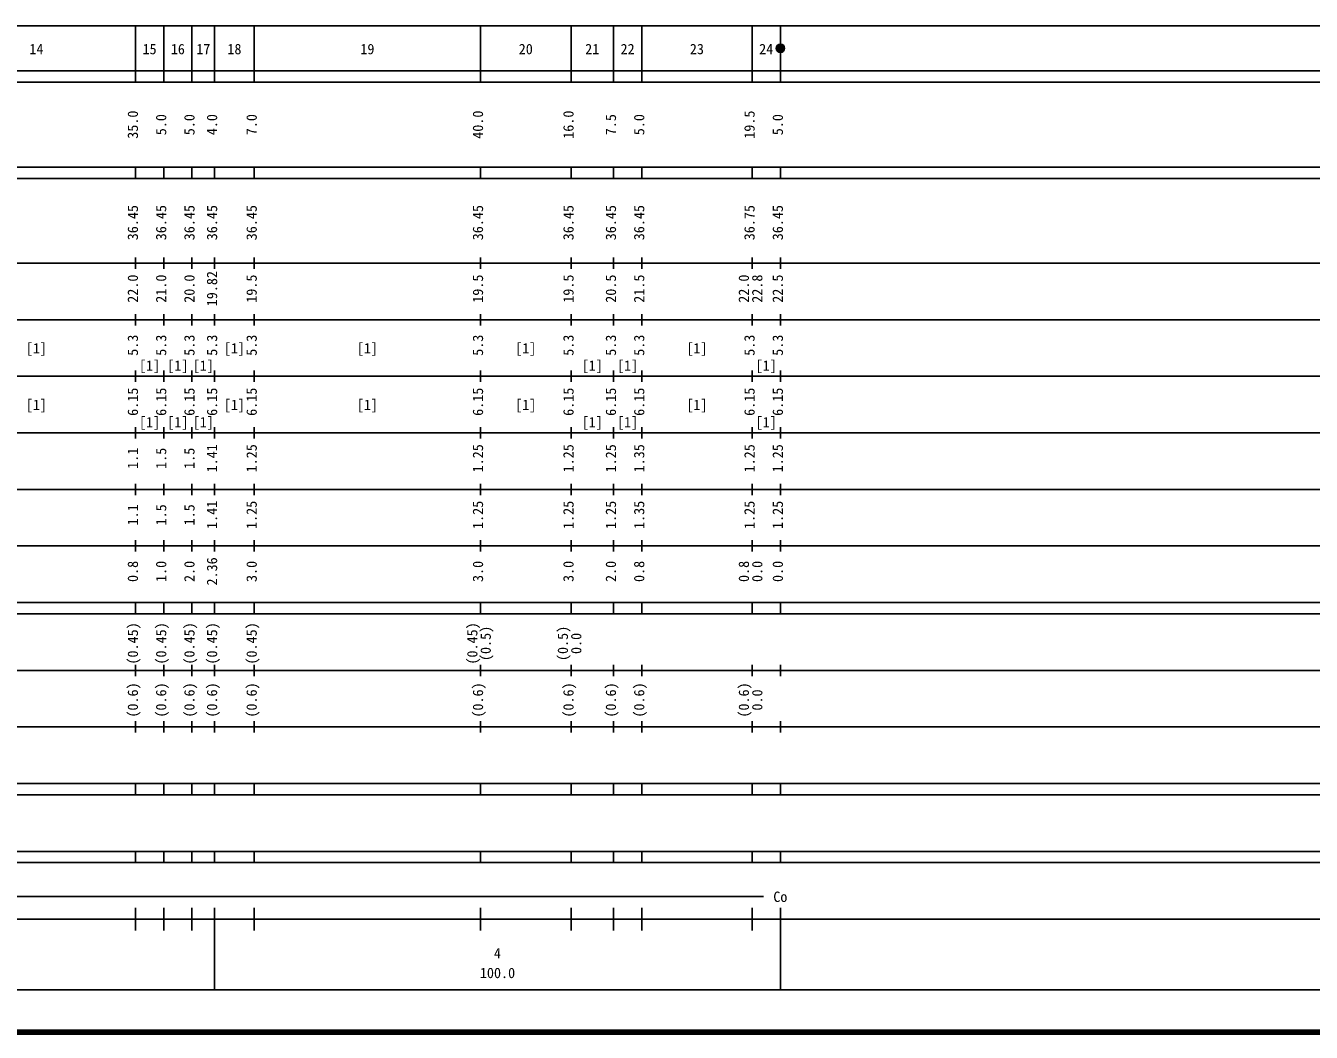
# Model space of a CAD drawing. Units: millimetres on the paper, enlarged 1000 times. Extents: x 40000 to 680000, y 20000 to 380000.
# Drawn here: x 234608 to 461848, y 20000 to 198000 of the extents above; entities that cross this region are included whole.
import ezdxf
from ezdxf.enums import TextEntityAlignment as Align

# ---------------------------------------------------------------- set-up
doc = ezdxf.new("R2010")
doc.units = ezdxf.units.MM
doc.header["$LTSCALE"] = 1000
doc.layers.add('M-TTL', color=2, linetype='Continuous', lineweight=140)
doc.layers.add('M-TTL-BAND', color=7, linetype='Continuous', lineweight=25)
doc.styles.add('ＭＳ ゴシック', font='')
doc.styles.get('ＭＳ ゴシック').set_extended_font_data('MS Gothic')

msp = doc.modelspace()

# ---------------------------------------------------------------- hatches: boundary and pattern name
at = {"layer": 'M-TTL-BAND'}
msp.add_hatch(color=256, dxfattribs=at).paths.add_polyline_path([(368750, 194000, 1), (367250, 194000, 1)])

# ---------------------------------------------------------------- linework, layer by layer
at = {"layer": 'M-TTL'}
msp.add_line((40000, 20000), (680000, 20000), dxfattribs=at)
at = {"layer": 'M-TTL-BAND'}
for p, q in [((68000, 198000), (579000, 198000)), ((254000, 188000), (254000, 198000)), ((259000, 188000), (259000, 198000)), ((264000, 188000), (264000, 198000)), ((268000, 188000), (268000, 198000)), ((275000, 188000), (275000, 198000)), ((315000, 188000), (315000, 198000)), ((331000, 188000), (331000, 198000)), ((338500, 188000), (338500, 198000)), ((343500, 188000), (343500, 198000)), ((363000, 188000), (363000, 198000)), ((368000, 188000), (368000, 198000)), ((40000, 190000), (579000, 190000)), ((40000, 188000), (579000, 188000)), ((40000, 173000), (579000, 173000)), ((254000, 171000), (254000, 173000)), ((259000, 171000), (259000, 173000)), ((264000, 171000), (264000, 173000)), ((268000, 171000), (268000, 173000)), ((275000, 171000), (275000, 173000)), ((315000, 171000), (315000, 173000)), ((331000, 171000), (331000, 173000)), ((338500, 171000), (338500, 173000)), ((343500, 171000), (343500, 173000)), ((363000, 171000), (363000, 173000)), ((368000, 171000), (368000, 173000)), ((40000, 171000), (579000, 171000)), ((254000, 155000), (254000, 157000)), ((259000, 155000), (259000, 157000)), ((264000, 155000), (264000, 157000)), ((268000, 155000), (268000, 157000)), ((275000, 155000), (275000, 157000)), ((315000, 155000), (315000, 157000)), ((331000, 155000), (331000, 157000)), ((338500, 155000), (338500, 157000)), ((343500, 155000), (343500, 157000)), ((363000, 155000), (363000, 157000)), ((368000, 155000), (368000, 157000)), ((40000, 156000), (579000, 156000)), ((46000, 146000), (579000, 146000)), ((254000, 145000), (254000, 147000)), ((259000, 145000), (259000, 147000)), ((264000, 145000), (264000, 147000)), ((268000, 145000), (268000, 147000)), ((275000, 145000), (275000, 147000)), ((315000, 145000), (315000, 147000)), ((331000, 145000), (331000, 147000)), ((338500, 145000), (338500, 147000)), ((343500, 145000), (343500, 147000)), ((363000, 145000), (363000, 147000)), ((368000, 145000), (368000, 147000)), ((254000, 135000), (254000, 137000)), ((259000, 135000), (259000, 137000)), ((264000, 135000), (264000, 137000)), ((268000, 135000), (268000, 137000)), ((275000, 135000), (275000, 137000)), ((315000, 135000), (315000, 137000)), ((331000, 135000), (331000, 137000)), ((338500, 135000), (338500, 137000)), ((343500, 135000), (343500, 137000)), ((363000, 135000), (363000, 137000)), ((368000, 135000), (368000, 137000)), ((52000, 136000), (579000, 136000)), ((46000, 126000), (579000, 126000)), ((254000, 125000), (254000, 127000)), ((259000, 125000), (259000, 127000)), ((264000, 125000), (264000, 127000)), ((268000, 125000), (268000, 127000)), ((275000, 125000), (275000, 127000)), ((315000, 125000), (315000, 127000)), ((331000, 125000), (331000, 127000)), ((338500, 125000), (338500, 127000)), ((343500, 125000), (343500, 127000)), ((363000, 125000), (363000, 127000)), ((368000, 125000), (368000, 127000)), ((52000, 116000), (579000, 116000)), ((254000, 115000), (254000, 117000)), ((259000, 115000), (259000, 117000)), ((264000, 115000), (264000, 117000)), ((268000, 115000), (268000, 117000)), ((275000, 115000), (275000, 117000)), ((315000, 115000), (315000, 117000)), ((331000, 115000), (331000, 117000)), ((338500, 115000), (338500, 117000)), ((343500, 115000), (343500, 117000)), ((363000, 115000), (363000, 117000)), ((368000, 115000), (368000, 117000)), ((254000, 105000), (254000, 107000)), ((259000, 105000), (259000, 107000)), ((264000, 105000), (264000, 107000)), ((268000, 105000), (268000, 107000)), ((275000, 105000), (275000, 107000)), ((315000, 105000), (315000, 107000)), ((331000, 105000), (331000, 107000)), ((338500, 105000), (338500, 107000)), ((343500, 105000), (343500, 107000)), ((363000, 105000), (363000, 107000)), ((368000, 105000), (368000, 107000)), ((46000, 106000), (579000, 106000)), ((40000, 96000), (579000, 96000)), ((254000, 94000), (254000, 96000)), ((259000, 94000), (259000, 96000)), ((264000, 94000), (264000, 96000)), ((268000, 94000), (268000, 96000)), ((275000, 94000), (275000, 96000)), ((315000, 94000), (315000, 96000)), ((331000, 94000), (331000, 96000)), ((338500, 94000), (338500, 96000)), ((343500, 94000), (343500, 96000)), ((363000, 94000), (363000, 96000)), ((368000, 94000), (368000, 96000)), ((40000, 94000), (579000, 94000)), ((254000, 83000), (254000, 85000)), ((259000, 83000), (259000, 85000)), ((264000, 83000), (264000, 85000)), ((268000, 83000), (268000, 85000)), ((275000, 83000), (275000, 85000)), ((315000, 83000), (315000, 85000)), ((331000, 83000), (331000, 85000)), ((338500, 83000), (338500, 85000)), ((343500, 83000), (343500, 85000)), ((363000, 83000), (363000, 85000)), ((368000, 83000), (368000, 85000)), ((49000, 84000), (579000, 84000)), ((254000, 73000), (254000, 75000)), ((259000, 73000), (259000, 75000)), ((264000, 73000), (264000, 75000)), ((268000, 73000), (268000, 75000)), ((275000, 73000), (275000, 75000)), ((315000, 73000), (315000, 75000)), ((331000, 73000), (331000, 75000)), ((338500, 73000), (338500, 75000)), ((343500, 73000), (343500, 75000)), ((363000, 73000), (363000, 75000)), ((368000, 73000), (368000, 75000)), ((40000, 74000), (579000, 74000)), ((40000, 64000), (579000, 64000)), ((254000, 62000), (254000, 64000)), ((259000, 62000), (259000, 64000)), ((264000, 62000), (264000, 64000)), ((268000, 62000), (268000, 64000)), ((275000, 62000), (275000, 64000)), ((315000, 62000), (315000, 64000)), ((331000, 62000), (331000, 64000)), ((338500, 62000), (338500, 64000)), ((343500, 62000), (343500, 64000)), ((363000, 62000), (363000, 64000)), ((368000, 62000), (368000, 64000)), ((40000, 62000), (579000, 62000)), ((40000, 52000), (579000, 52000)), ((40000, 50000), (579000, 50000)), ((254000, 50000), (254000, 52000)), ((259000, 50000), (259000, 52000)), ((264000, 50000), (264000, 52000)), ((268000, 50000), (268000, 52000)), ((275000, 50000), (275000, 52000)), ((315000, 50000), (315000, 52000)), ((331000, 50000), (331000, 52000)), ((338500, 50000), (338500, 52000)), ((343500, 50000), (343500, 52000)), ((363000, 50000), (363000, 52000)), ((368000, 50000), (368000, 52000)), ((71000, 44000), (365000, 44000)), ((254000, 38000), (254000, 42000)), ((259000, 38000), (259000, 42000)), ((264000, 38000), (264000, 42000)), ((268000, 27500), (268000, 42000)), ((275000, 38000), (275000, 42000)), ((315000, 38000), (315000, 42000)), ((331000, 38000), (331000, 42000)), ((338500, 38000), (338500, 42000)), ((343500, 38000), (343500, 42000)), ((363000, 38000), (363000, 42000)), ((368000, 27500), (368000, 42000)), ((40000, 40000), (579000, 40000)), ((68000, 27500), (579000, 27500))]:
    msp.add_line(p, q, dxfattribs=at)
msp.add_lwpolyline([(368750, 194000, 1), (367250, 194000, 1)], format="xyb", close=True, dxfattribs=at)

# ---------------------------------------------------------------- texts
at = {"layer": 'M-TTL-BAND', "style": 'ＭＳ ゴシック'}
for s, p in [('14', (236500, 192405)), ('15', (256500, 192405)), ('16', (261500, 192405)), ('17', (266000, 192405)), ('18', (271500, 192405)), ('19', (295000, 192405)), ('20', (323000, 192405)), ('21', (334750, 192405)), ('22', (341000, 192405)), ('23', (353250, 192405)), ('24', (365500, 192405)), ('[1]', (236500, 139500)), ('[1]', (271500, 139500)), ('[1]', (295000, 139500)), ('[1]', (323000, 139500)), ('[1]', (353250, 139500)), ('[1]', (256500, 136436)), ('[1]', (261500, 136436)), ('[1]', (266000, 136436)), ('[1]', (334750, 136436)), ('[1]', (341000, 136436)), ('[1]', (365500, 136436)), ('[1]', (236500, 129500)), ('[1]', (271500, 129500)), ('[1]', (295000, 129500)), ('[1]', (323000, 129500)), ('[1]', (353250, 129500)), ('[1]', (256500, 126436)), ('[1]', (261500, 126436)), ('[1]', (266000, 126436)), ('[1]', (334750, 126436)), ('[1]', (341000, 126436)), ('[1]', (365500, 126436)), ('Co', (368000, 42500)), ('4', (318000, 32523)), ('100.0', (318000, 29033))]:
    msp.add_text(s, height=1833, dxfattribs=at).set_placement(p, align=Align.BOTTOM_CENTER)
for s, p in [('35.0', (255000, 180500)), ('5.0', (260000, 180500)), ('5.0', (265000, 180500)), ('4.0', (269000, 180500)), ('7.0', (276000, 180500)), ('40.0', (316000, 180500)), ('16.0', (332000, 180500)), ('7.5', (339500, 180500)), ('5.0', (344500, 180500)), ('19.5', (364000, 180500)), ('5.0', (369000, 180500)), ('36.45', (255000, 163174)), ('36.45', (260000, 163174)), ('36.45', (265000, 163174)), ('36.45', (269000, 163174)), ('36.45', (276000, 163174)), ('36.45', (316000, 163174)), ('36.45', (332000, 163174)), ('36.45', (339500, 163174)), ('36.45', (344500, 163174)), ('36.75', (364000, 163174)), ('36.45', (369000, 163174)), ('22.0', (255000, 151500)), ('21.0', (260000, 151500)), ('20.0', (265000, 151500)), ('19.82', (269000, 151500)), ('19.5', (276000, 151500)), ('19.5', (316000, 151500)), ('19.5', (332000, 151500)), ('20.5', (339500, 151500)), ('21.5', (344500, 151500)), ('22.0', (363000, 151500)), ('22.8', (365370, 151500)), ('22.5', (369000, 151500)), ('5.3', (255000, 141500)), ('5.3', (260000, 141500)), ('5.3', (265000, 141500)), ('5.3', (269000, 141500)), ('5.3', (276000, 141500)), ('5.3', (316000, 141500)), ('5.3', (332000, 141500)), ('5.3', (339500, 141500)), ('5.3', (344500, 141500)), ('5.3', (364000, 141500)), ('5.3', (369000, 141500)), ('6.15', (255000, 131500)), ('6.15', (260000, 131500)), ('6.15', (265000, 131500)), ('6.15', (269000, 131500)), ('6.15', (276000, 131500)), ('6.15', (316000, 131500)), ('6.15', (332000, 131500)), ('6.15', (339500, 131500)), ('6.15', (344500, 131500)), ('6.15', (364000, 131500)), ('6.15', (369000, 131500)), ('1.1', (255000, 121500)), ('1.5', (260000, 121500)), ('1.5', (265000, 121500)), ('1.41', (269000, 121500)), ('1.25', (276000, 121500)), ('1.25', (316000, 121500)), ('1.25', (332000, 121500)), ('1.25', (339500, 121500)), ('1.35', (344500, 121500)), ('1.25', (364000, 121500)), ('1.25', (369000, 121500)), ('1.41', (269000, 111500)), ('1.25', (276000, 111500)), ('1.25', (316000, 111500)), ('1.25', (332000, 111500)), ('1.25', (339500, 111500)), ('1.35', (344500, 111500)), ('1.25', (364000, 111500)), ('1.25', (369000, 111500)), ('1.1', (255000, 111500)), ('1.5', (260000, 111500)), ('1.5', (265000, 111500)), ('0.8', (255000, 101500)), ('1.0', (260000, 101500)), ('2.0', (265000, 101500)), ('2.36', (269000, 101500)), ('3.0', (276000, 101500)), ('3.0', (316000, 101500)), ('3.0', (332000, 101500)), ('2.0', (339500, 101500)), ('0.8', (344500, 101500)), ('0.8', (363000, 101500)), ('0.0', (365370, 101500)), ('0.0', (369000, 101500)), ('(0.45)', (255000, 88764)), ('(0.45)', (260000, 88764)), ('(0.45)', (265000, 88764)), ('(0.45)', (269000, 88764)), ('(0.45)', (276000, 88764)), ('(0.45)', (315000, 88764)), ('(0.5)', (317370, 88764)), ('(0.5)', (331000, 88764)), ('0.0', (333370, 88764)), ('(0.6)', (255000, 78764)), ('(0.6)', (260000, 78764)), ('(0.6)', (265000, 78764)), ('(0.6)', (269000, 78764)), ('(0.6)', (276000, 78764)), ('(0.6)', (316000, 78764)), ('(0.6)', (332000, 78764)), ('(0.6)', (339500, 78764)), ('(0.6)', (344500, 78764)), ('(0.6)', (363000, 78764)), ('0.0', (365370, 78764))]:
    msp.add_text(s, height=1833, rotation=90, dxfattribs=at).set_placement(p, align=Align.BOTTOM_CENTER)

doc.saveas('drawing.dxf')
